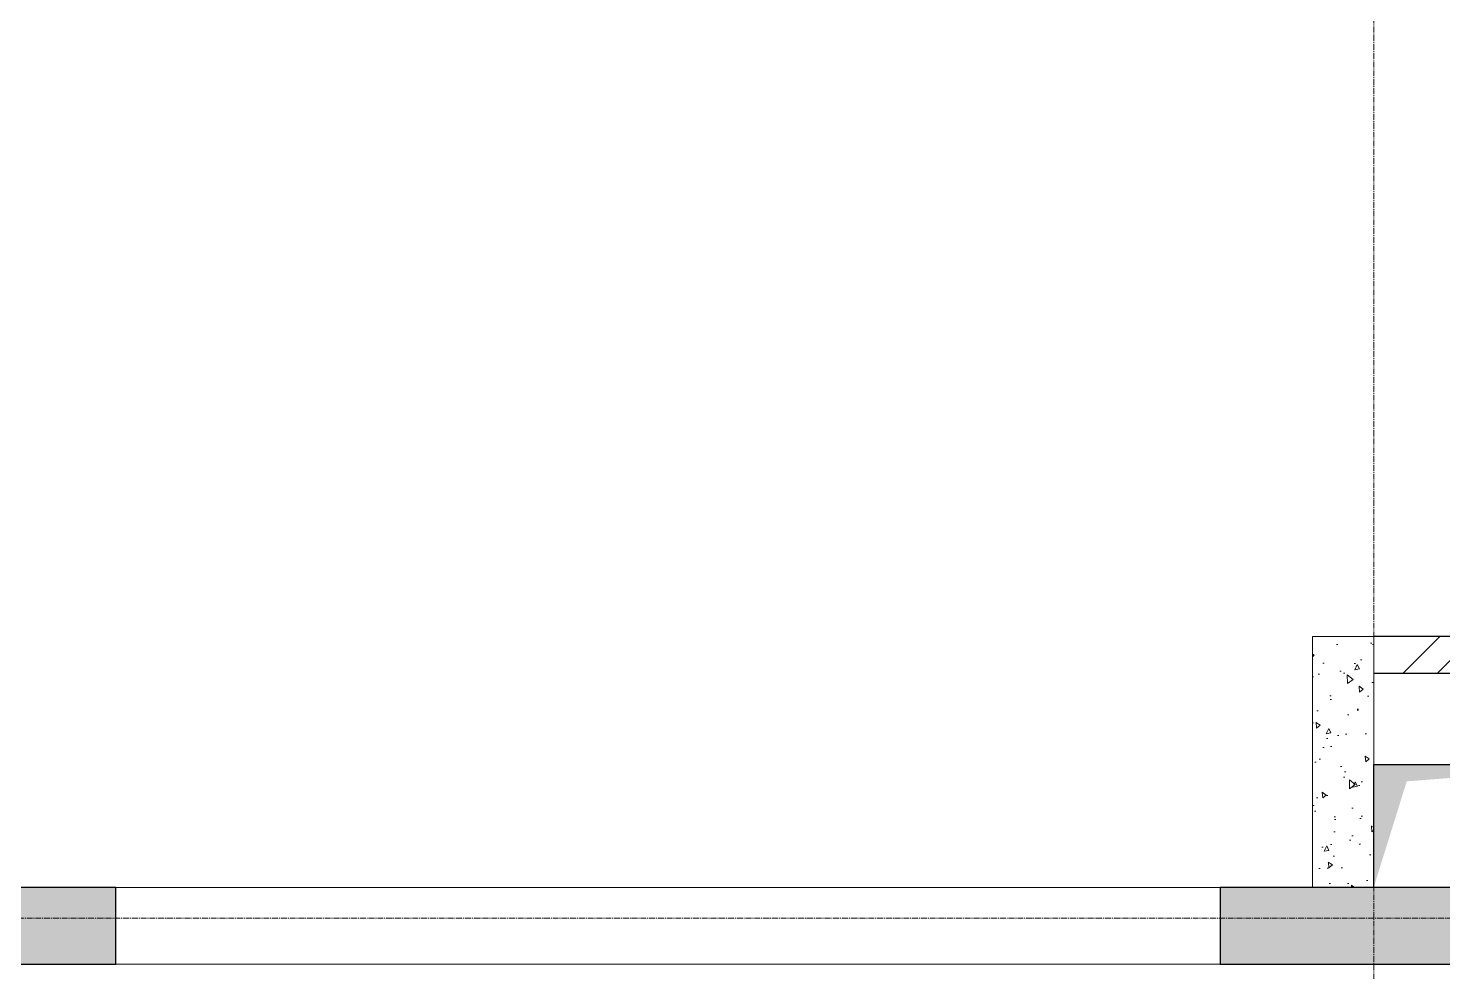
# Model space of a CAD drawing. Header units: millimetres. Extents: x -7155 to 483283, y -227682 to 148426.
# Drawn here: x 41215 to 45825, y 100625 to 103700 of the extents above; entities that cross this region are included whole.
import ezdxf

# ---------------------------------------------------------------- set-up
doc = ezdxf.new("R2010")
doc.units = ezdxf.units.MM
doc.linetypes.add('CENTER2', pattern=[28.575, 19.05, -3.175, 3.175, -3.175])
for name, color, linetype, lineweight in [('A-Wall-Open', 8, 'Continuous', 0), ('АР_Стены ЖБ', 7, 'Continuous', 30), ('АР_Стены кирпич', 32, 'Continuous', 25), ('АР_Стены ПЕНОблок', 52, 'Continuous', 20), ('АР_Штриховка', 8, 'Continuous', 0)]:
    doc.layers.add(name, color=color, linetype=linetype, lineweight=lineweight)
doc.layers.add('АР_Оси_РД_100', color=7, linetype='Continuous', lineweight=0, true_color=0x525252)
doc.layers.add('РД_Оси_100', color=7, linetype='Continuous', lineweight=0, true_color=0x525252)

# ---------------------------------------------------------------- blocks, each defined once
blk = doc.blocks.new('СОШ_2200_АР_ОСИ_М100_28.05.24')
at = {"layer": 'АР_Оси_РД_100', "linetype": 'CENTER2'}
for points in [[(45530, 139938.679), (45600, 139538.679), (45600, -6163.457)], [(119910, 100950), (119410, 100800), (-5454.958, 100800), (-5954.958, 100950)]]:
    blk.add_lwpolyline(points, dxfattribs=at)

msp = doc.modelspace()

# ---------------------------------------------------------------- hatches: boundary and pattern name
at = {"layer": 'АР_Штриховка', "linetype": 'Continuous', "lineweight": 0, "true_color": 0x000000}
h = msp.add_hatch(dxfattribs=at)
h.set_pattern_fill('AR-CONC', color=18, angle=45, style=0)
h.paths.add_polyline_path([(45400, 100900), (45600, 100900), (45600, 101597.8), (45400, 101597.8)], flags=0)
h.paths.add_polyline_path([(45400, 101597.8), (45600, 101597.8), (45600, 101717.8), (45400, 101717.8)], flags=0)
h = msp.add_hatch(dxfattribs=at)
h.set_pattern_fill('ANSI32', color=18, scale=25, style=0)
h.paths.add_polyline_path([(46400, 101597.8), (46520, 101717.8), (45600, 101717.8), (45600, 101597.8)], flags=0)
at = {"layer": 'АР_Штриховка', "linetype": 'Continuous', "lineweight": 5, "true_color": 0x000000}
h = msp.add_hatch(dxfattribs=at)
h.set_pattern_fill('ANSI35', color=18, scale=25, style=0)
h.paths.add_polyline_path([(101751.9, 100650), (101751.9, 100900), (45100, 100900), (45100, 100650)], flags=0)
h.paths.add_polyline_path([(41500, 100650), (41500, 100900), (37800, 100900), (37800, 100650)], flags=0)

# ---------------------------------------------------------------- linework, layer by layer
at = {"color": 18, "linetype": 'Continuous', "true_color": 0x000000}
for p, q in [((45600, 100900), (45600, 101300)), ((45600, 101300), (46400, 101300)), ((46400, 100900), (45600, 100900))]:
    msp.add_line(p, q, dxfattribs=at)
msp.add_solid([(45600, 100900), (45600, 101300), (45707.7, 101245.4), (46400, 101300)], dxfattribs=at)
at = {"layer": 'A-Wall-Open', "color": 18, "linetype": 'Continuous', "lineweight": 0, "true_color": 0x000000}
for p, q in [((41500, 100900), (45100, 100900)), ((41500, 100650), (45100, 100650))]:
    msp.add_line(p, q, dxfattribs=at)
at = {"layer": 'АР_Стены ЖБ', "color": 18, "linetype": 'Continuous', "lineweight": 30, "true_color": 0x000000}
for p, q in [((41500, 100900), (37800, 100900)), ((41500, 100650), (41500, 100900)), ((101751.9, 100900), (45100, 100900)), ((45100, 100900), (45100, 100650)), ((37800, 100650), (41500, 100650)), ((45100, 100650), (101751.9, 100650))]:
    msp.add_line(p, q, dxfattribs=at)
at = {"layer": 'АР_Стены кирпич', "color": 18, "linetype": 'Continuous', "lineweight": 25, "true_color": 0x000000}
for p, q in [((46520, 101717.8), (45600, 101717.8)), ((45600, 101597.8), (46400, 101597.8))]:
    msp.add_line(p, q, dxfattribs=at)
at = {"layer": 'АР_Стены ПЕНОблок', "color": 18, "linetype": 'Continuous', "lineweight": 20, "true_color": 0x000000}
for p, q in [((45600, 101717.8), (45400, 101717.8)), ((45400, 101717.8), (45400, 101597.8)), ((45600, 101597.8), (45600, 101717.8)), ((45400, 101597.8), (45400, 100900)), ((45600, 100900), (45600, 101597.8)), ((45400, 100900), (45600, 100900))]:
    msp.add_line(p, q, dxfattribs=at)

# ---------------------------------------------------------------- block references
at = {"layer": 'РД_Оси_100'}
msp.add_blockref('СОШ_2200_АР_ОСИ_М100_28.05.24', (0, 0), dxfattribs=at)

doc.saveas('drawing.dxf')
